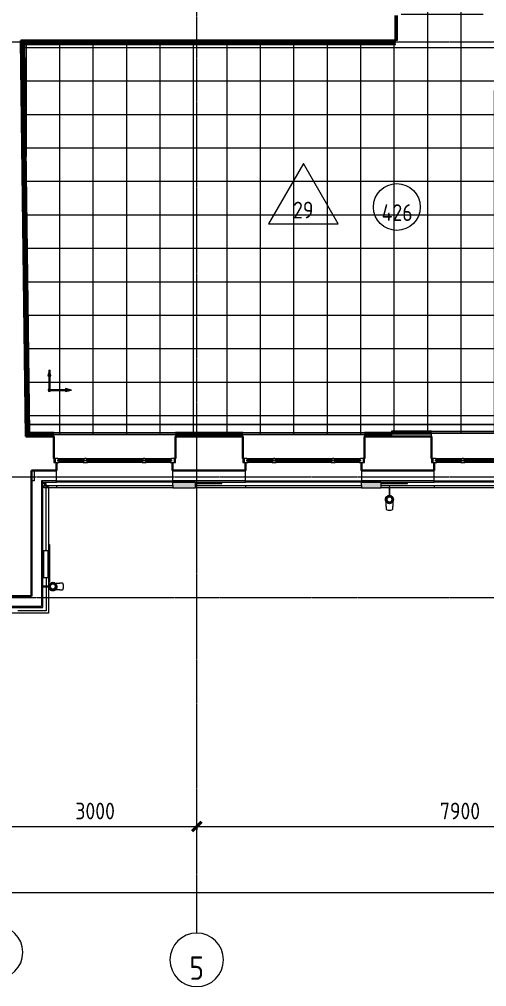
# Model space of a CAD drawing. Header units: millimetres. Extents: x -10915 to 62537, y -37640 to 44223.
# Drawn here: x 7497 to 14484, y -5823 to 8632 of the extents above; entities that cross this region are included whole.
import ezdxf

# ---------------------------------------------------------------- set-up
doc = ezdxf.new("R2010")
doc.units = ezdxf.units.MM
doc.linetypes.add('ADSK_Линия сетки', pattern=[25, 20, -2.5, 0, -2.5])
for name, color, linetype, lineweight in [('_ Окна', 7, 'Continuous', 9), ('Марки', 7, 'Continuous', 20), ('Марки помещений', 7, 'Continuous', 20), ('Обобщенные модели', 7, 'Continuous', 18), ('Ограждение', 7, 'Continuous', 9), ('Окна', 7, 'Continuous', 9), ('Оси', 7, 'Continuous', 9), ('Перекрытие', 7, 'Continuous', 18), ('Перекрытие штриховка', 7, 'Continuous', 18), ('Размеры', 7, 'Continuous', 9), ('Размеры-100', 7, 'Continuous', 9), ('Стены внутренние', 7, 'Continuous', 18), ('Стены наружные', 7, 'Continuous', 18), ('Стены несущие', 7, 'Continuous', 30), ('Стены отделка', 7, 'Continuous', 30), ('Стены штриховка', 7, 'Continuous', 9), ('Узлы', 7, 'Continuous', 18)]:
    doc.layers.add(name, color=color, linetype=linetype, lineweight=lineweight)
doc.layers.add('Линии', color=7, linetype='Continuous', lineweight=9, true_color=0x00a600)
doc.styles.add('GOST Common', font='GOST_Common.ttf', dxfattribs={"width": 0.9, "height": 350})
doc.styles.add('GOST Common_1', font='GOST_Common.ttf', dxfattribs={"width": 0.9, "height": 250})
doc.styles.add('GOST Common_2', font='GOST_Common.ttf', dxfattribs={"width": 0.9, "height": 250})
doc.dimstyles.new('ADSK_Основной_2_5_мм', dxfattribs={"dimscale": 304.8, "dimtxt": 251.428749, "dimasz": 0.463911, "dimexe": 0.492126, "dimexo": 0.492126, "dimgap": 0.098425, "dimtad": 1, "dimrnd": 0.01, "dimdsep": 46, "dimtxsty": 'GOST Common_1', "dimblk1": 'OBLIQUE', "dimblk2": 'OBLIQUE', "dimsah": 1, "dimcen": 0.09, "dimdle": 0.492126, "dimazin": 2, "dimtfac": 1, "dimtdec": 4, "dimtix": 1, "dimtmove": 0, "dimatfit": 3, "dimfxl": 1, "dimtvp": 1, "dimtolj": 1, "dimtzin": 0, "dimlwd": 20, "dimlwe": 20, "dimarcsym": 2})

# ---------------------------------------------------------------- blocks, each defined once
blk = doc.blocks.new('Водосток - Тип 1 _карниз больше 490мм_-5158564-План полов 4-го этажа')
at = {"layer": 'Обобщенные модели', "lineweight": 9}
h = blk.add_hatch(dxfattribs=at)
h.set_pattern_fill('FP_7', color=256, style=0, pattern_type=2)
h.set_pattern_definition([(135, (281.1, -7838.13), (-106.066, -106.066), [])])
h.paths.add_polyline_path([(174, 171), (164, 191), (147, 205), (125, 210), (103, 205), (86, 191), (76, 171), (77, 147), (86, 129), (103, 115), (125, 110), (147, 115), (164, 129), (174, 149)])
at = {"layer": 'Обобщенные модели'}
for p, q in [((75, 306), (75, 264)), ((175, 264), (175, 306)), ((120, 109), (120, 10)), ((130, 10), (130, 109))]:
    blk.add_line(p, q, dxfattribs=at)
at = {"layer": 'Обобщенные модели', "flags": 128}
for points in [[(75, 173), (75, 174), (75, 177), (75, 180), (75, 183), (75, 186), (75, 190), (75, 193), (75, 197), (75, 201), (75, 205), (75, 210), (75, 214), (75, 219), (75, 224), (75, 229), (75, 234), (75, 239), (75, 245), (75, 250), (75, 256), (75, 261), (75, 264)], [(175, 264), (175, 258), (175, 252), (175, 247), (175, 242), (175, 236), (175, 231), (175, 226), (175, 221), (175, 216), (175, 212), (175, 207), (175, 203), (175, 199), (175, 195), (175, 191), (175, 188), (175, 184), (175, 181), (175, 178), (175, 175), (175, 174)]]:
    blk.add_lwpolyline(points, dxfattribs=at)
at = {"layer": 'Обобщенные модели'}
for start, end in [(90, 270), (270, 90)]:
    blk.add_arc((125, 160), 52, start, end, dxfattribs=at)
at = {"layer": 'Обобщенные модели', "lineweight": 40}
for start, end in [(90, 270), (270, 90)]:
    blk.add_arc((125, 160), 50, start, end, dxfattribs=at)
at = {"layer": 'Обобщенные модели'}
for start_param, end_param in [(4.712389, 6.283185), (3.141593, 4.712389)]:
    blk.add_ellipse((125, 306), major_axis=(-50, 0), ratio=0.309017, start_param=start_param, end_param=end_param, dxfattribs=at)
blk = doc.blocks.new('окно трехпол с фрамугой - 1800 и 1820х2300_h___нов_ ок15-V21-План полов 4-го этажа')
at = {"layer": '_ Окна', "lineweight": 18}
for p, q in [((-830, 135), (-910, 135)), ((-910, 135), (-910, 75)), ((-910, 75), (-850, 75)), ((-850, 95), (-850, 115)), ((-850, 115), (-830, 115)), ((-850, 95), (-830, 95)), ((-830, 75), (-850, 75)), ((-830, 115), (-830, 135)), ((-830, 95), (-830, 75)), ((-410, 135), (-470, 135)), ((-470, 135), (-470, 115)), ((-470, 115), (-450, 115)), ((-470, 95), (-470, 75)), ((-450, 95), (-470, 95)), ((-450, 75), (-470, 75)), ((-450, 115), (-450, 95)), ((-450, 75), (-430, 75)), ((-430, 95), (-430, 115)), ((-430, 115), (-410, 115)), ((-430, 95), (-410, 95)), ((-410, 75), (-430, 75)), ((-410, 115), (-410, 135)), ((-410, 95), (-410, 75)), ((470, 135), (410, 135)), ((410, 135), (410, 115)), ((410, 115), (430, 115)), ((410, 95), (410, 75)), ((430, 95), (410, 95)), ((430, 75), (410, 75)), ((430, 115), (430, 95)), ((430, 75), (450, 75)), ((450, 95), (450, 115)), ((450, 115), (470, 115)), ((450, 95), (470, 95)), ((470, 75), (450, 75)), ((470, 115), (470, 135)), ((470, 95), (470, 75)), ((830, 135), (830, 115)), ((910, 135), (830, 135)), ((830, 115), (850, 115)), ((830, 95), (830, 75)), ((850, 95), (830, 95)), ((850, 75), (830, 75)), ((850, 115), (850, 95)), ((850, 75), (910, 75)), ((910, 75), (910, 135))]:
    blk.add_line(p, q, dxfattribs=at)
at = {"layer": '_ Окна'}
for p, q in [((-890, 75), (-890, 135)), ((-850, 95), (-450, 95)), ((-830, 115), (-470, 115)), ((-430, 95), (430, 95)), ((-410, 115), (410, 115)), ((450, 95), (850, 95)), ((470, 115), (830, 115)), ((890, 75), (890, 135))]:
    blk.add_line(p, q, dxfattribs=at)
at = {"layer": 'Окна'}
for p, q in [((-830, 135), (-470, 135)), ((-470, 75), (-830, 75)), ((-410, 135), (410, 135)), ((410, 75), (-410, 75)), ((470, 135), (830, 135)), ((830, 75), (470, 75))]:
    blk.add_line(p, q, dxfattribs=at)
blk = doc.blocks.new('окно трехпол с фрамугой - 1800 и 1820х2300_h___нов_ ок15-V22-План полов 4-го этажа')
at = {"layer": '_ Окна', "lineweight": 18}
for p, q in [((-830, 135), (-910, 135)), ((-910, 135), (-910, 75)), ((-910, 75), (-850, 75)), ((-850, 95), (-850, 115)), ((-850, 115), (-830, 115)), ((-850, 95), (-830, 95)), ((-830, 75), (-850, 75)), ((-830, 115), (-830, 135)), ((-830, 95), (-830, 75)), ((-410, 135), (-470, 135)), ((-470, 135), (-470, 115)), ((-470, 115), (-450, 115)), ((-470, 95), (-470, 75)), ((-450, 95), (-470, 95)), ((-450, 75), (-470, 75)), ((-450, 115), (-450, 95)), ((-450, 75), (-430, 75)), ((-430, 95), (-430, 115)), ((-430, 115), (-410, 115)), ((-430, 95), (-410, 95)), ((-410, 75), (-430, 75)), ((-410, 115), (-410, 135)), ((-410, 95), (-410, 75)), ((470, 135), (410, 135)), ((410, 135), (410, 115)), ((410, 115), (430, 115)), ((410, 95), (410, 75)), ((430, 95), (410, 95)), ((430, 75), (410, 75)), ((430, 115), (430, 95)), ((430, 75), (450, 75)), ((450, 95), (450, 115)), ((450, 115), (470, 115)), ((450, 95), (470, 95)), ((470, 75), (450, 75)), ((470, 115), (470, 135)), ((470, 95), (470, 75)), ((830, 135), (830, 115)), ((910, 135), (830, 135)), ((830, 115), (850, 115)), ((830, 95), (830, 75)), ((850, 95), (830, 95)), ((850, 75), (830, 75)), ((850, 115), (850, 95)), ((850, 75), (910, 75)), ((910, 75), (910, 135))]:
    blk.add_line(p, q, dxfattribs=at)
at = {"layer": '_ Окна'}
for p, q in [((-890, 75), (-890, 135)), ((-850, 95), (-450, 95)), ((-830, 115), (-470, 115)), ((-430, 95), (430, 95)), ((-410, 115), (410, 115)), ((450, 95), (850, 95)), ((470, 115), (830, 115)), ((890, 75), (890, 135))]:
    blk.add_line(p, q, dxfattribs=at)
at = {"layer": 'Окна'}
for p, q in [((-830, 135), (-470, 135)), ((-470, 75), (-830, 75)), ((-410, 135), (410, 135)), ((410, 75), (-410, 75)), ((470, 135), (830, 135)), ((830, 75), (470, 75))]:
    blk.add_line(p, q, dxfattribs=at)
blk = doc.blocks.new('окно трехпол с фрамугой - 1800 и 1820х2300_h___нов_ ок15-V23-План полов 4-го этажа')
at = {"layer": '_ Окна', "lineweight": 18}
for p, q in [((-830, 135), (-910, 135)), ((-910, 135), (-910, 75)), ((-910, 75), (-850, 75)), ((-850, 95), (-850, 115)), ((-850, 115), (-830, 115)), ((-850, 95), (-830, 95)), ((-830, 75), (-850, 75)), ((-830, 115), (-830, 135)), ((-830, 95), (-830, 75)), ((-410, 135), (-470, 135)), ((-470, 135), (-470, 115)), ((-470, 115), (-450, 115)), ((-470, 95), (-470, 75)), ((-450, 95), (-470, 95)), ((-450, 75), (-470, 75)), ((-450, 115), (-450, 95)), ((-450, 75), (-430, 75)), ((-430, 95), (-430, 115)), ((-430, 115), (-410, 115)), ((-430, 95), (-410, 95)), ((-410, 75), (-430, 75)), ((-410, 115), (-410, 135)), ((-410, 95), (-410, 75)), ((470, 135), (410, 135)), ((410, 135), (410, 115)), ((410, 115), (430, 115)), ((410, 95), (410, 75)), ((430, 95), (410, 95)), ((430, 75), (410, 75)), ((430, 115), (430, 95)), ((430, 75), (450, 75)), ((450, 95), (450, 115)), ((450, 115), (470, 115)), ((450, 95), (470, 95)), ((470, 75), (450, 75)), ((470, 115), (470, 135)), ((470, 95), (470, 75)), ((830, 135), (830, 115)), ((910, 135), (830, 135)), ((830, 115), (850, 115)), ((830, 95), (830, 75)), ((850, 95), (830, 95)), ((850, 75), (830, 75)), ((850, 115), (850, 95)), ((850, 75), (910, 75)), ((910, 75), (910, 135))]:
    blk.add_line(p, q, dxfattribs=at)
at = {"layer": '_ Окна'}
for p, q in [((-890, 75), (-890, 135)), ((-850, 95), (-450, 95)), ((-830, 115), (-470, 115)), ((-430, 95), (430, 95)), ((-410, 115), (410, 115)), ((450, 95), (850, 95)), ((470, 115), (830, 115)), ((890, 75), (890, 135))]:
    blk.add_line(p, q, dxfattribs=at)
at = {"layer": 'Окна'}
for p, q in [((-830, 135), (-470, 135)), ((-470, 75), (-830, 75)), ((-410, 135), (410, 135)), ((410, 75), (-410, 75)), ((470, 135), (830, 135)), ((830, 75), (470, 75))]:
    blk.add_line(p, q, dxfattribs=at)
blk = doc.blocks.new('Водосток - Тип 1 _карниз больше 490мм_-V33-План полов 4-го этажа')
at = {"layer": 'Обобщенные модели'}
for p, q in [((75, 306), (75, 264)), ((175, 264), (175, 306)), ((120, 109), (120, -30)), ((130, -30), (130, 109)), ((120, -30), (130, -30))]:
    blk.add_line(p, q, dxfattribs=at)
at = {"layer": 'Обобщенные модели', "flags": 128}
for points in [[(75, 173), (75, 174), (75, 177), (75, 180), (75, 183), (75, 186), (75, 190), (75, 193), (75, 197), (75, 201), (75, 205), (75, 210), (75, 214), (75, 219), (75, 224), (75, 229), (75, 234), (75, 239), (75, 245), (75, 250), (75, 256), (75, 261), (75, 264)], [(175, 264), (175, 258), (175, 252), (175, 247), (175, 242), (175, 236), (175, 231), (175, 226), (175, 221), (175, 216), (175, 212), (175, 207), (175, 203), (175, 199), (175, 195), (175, 191), (175, 188), (175, 184), (175, 181), (175, 178), (175, 175), (175, 173)]]:
    blk.add_lwpolyline(points, dxfattribs=at)
at = {"layer": 'Обобщенные модели'}
for start, end in [(90, 270), (270, 90)]:
    blk.add_arc((125, 160), 52, start, end, dxfattribs=at)
at = {"layer": 'Обобщенные модели', "lineweight": 40}
for start, end in [(90, 270), (270, 90)]:
    blk.add_arc((125, 160), 50, start, end, dxfattribs=at)
at = {"layer": 'Обобщенные модели'}
for start_param, end_param in [(4.712389, 6.283185), (3.141593, 4.712389)]:
    blk.add_ellipse((125, 306), major_axis=(-50, 0), ratio=0.309017, start_param=start_param, end_param=end_param, dxfattribs=at)
blk = doc.blocks.new('Ограждение - Ограждение-5156030-План полов 4-го этажа')
at = {"layer": 'Ограждение', "true_color": 0x373f43}
blk.add_hatch(color=149, dxfattribs=at).paths.add_polyline_path([(10125, 1625), (10125, 1717), (9790, 1717), (9790, 1625)])
at = {"layer": 'Ограждение'}
for p, q in [((9790, 1717), (9790, 1718)), ((9790, 1668), (9790, 1717)), ((10125, 1717), (9790, 1717)), ((9790, 1625), (9790, 1633)), ((10125, 1625), (9790, 1625)), ((10125, 1698), (10125, 1625))]:
    blk.add_line(p, q, dxfattribs=at)
blk = doc.blocks.new('Ограждение - Ограждение-5156038-План полов 4-го этажа')
at = {"layer": 'Ограждение', "true_color": 0x373f43}
blk.add_hatch(color=149, dxfattribs=at).paths.add_polyline_path([(12903, 1625), (12903, 1717), (12614, 1717), (12614, 1625), (12865, 1625)])
at = {"layer": 'Ограждение'}
for p, q in [((12614, 1717), (12614, 1718)), ((12614, 1668), (12614, 1717)), ((12903, 1717), (12614, 1717)), ((12614, 1625), (12614, 1633)), ((12903, 1625), (12614, 1625)), ((12903, 1698), (12903, 1625))]:
    blk.add_line(p, q, dxfattribs=at)
blk = doc.blocks.new('Ось сетки - Круг_Ø8 мм-8258-План полов 4-го этажа')
at = {"layer": 'Оси', "lineweight": 20}
for start, end in [(360, 180), (180, 360)]:
    blk.add_arc((0, 0), 4, start, end, dxfattribs=at)
blk = doc.blocks.new('DIMBLOCK4-План полов 4-го этажа')
at = {"layer": 'Размеры-100', "lineweight": 20, "transparency": 16777216}
for p, q in [((7150, -3430), (7150, -3280)), ((10150, -3430), (10150, -3280)), ((7150, -3430), (10150, -3430)), ((7150, -3430), (7150, -3480)), ((10150, -3430), (10150, -3480))]:
    blk.add_line(p, q, dxfattribs=at)
at = {"layer": 'Размеры-100', "lineweight": 40, "transparency": 16777216}
for p, q in [((7150, -3430), (7079, -3501)), ((7150, -3430), (7220, -3359)), ((10150, -3430), (10079, -3501)), ((10150, -3430), (10220, -3359))]:
    blk.add_line(p, q, dxfattribs=at)
at = {"layer": 'Размеры-100', "color": 0, "lineweight": 20, "transparency": 16777216, "insert": (8334, -3073), "char_height": 250, "width": 756.84, "attachment_point": 1, "line_spacing_factor": 1.022761, "style": 'GOST Common_1'}
blk.add_mtext('3000', dxfattribs=at)
blk = doc.blocks.new('_Oblique')
at = {"color": 0, "linetype": 'ByBlock', "lineweight": -2}
blk.add_line((-0.5, -0.5), (0.5, 0.5), dxfattribs=at)
blk = doc.blocks.new('DIMBLOCK5-План полов 4-го этажа')
at = {"layer": 'Размеры-100', "lineweight": 20, "transparency": 16777216}
for p, q in [((10150, -3430), (10150, -3280)), ((18050, -3430), (18050, -3280)), ((10150, -3430), (18050, -3430)), ((10150, -3430), (10150, -3480)), ((18050, -3430), (18050, -3480))]:
    blk.add_line(p, q, dxfattribs=at)
at = {"layer": 'Размеры-100', "lineweight": 40, "transparency": 16777216}
for p, q in [((10150, -3430), (10079, -3501)), ((10150, -3430), (10220, -3359)), ((18050, -3430), (17979, -3501)), ((18050, -3430), (18120, -3359))]:
    blk.add_line(p, q, dxfattribs=at)
at = {"layer": 'Размеры-100', "color": 0, "lineweight": 20, "transparency": 16777216, "insert": (13784, -3073), "char_height": 250, "width": 756.84, "attachment_point": 1, "line_spacing_factor": 1.022761, "style": 'GOST Common_1'}
blk.add_mtext('7900', dxfattribs=at)
blk = doc.blocks.new('DIMBLOCK12-План полов 4-го этажа')
at = {"layer": 'Размеры-100', "lineweight": 20, "transparency": 16777216}
for p, q in [((-6500, -4415), (-6500, -4265)), ((55350, -4415), (55350, -4265)), ((-6650, -4415), (55500, -4415)), ((-6500, -4415), (-6500, -4465)), ((55350, -4415), (55350, -4465))]:
    blk.add_line(p, q, dxfattribs=at)
at = {"layer": 'Размеры-100', "lineweight": 40, "transparency": 16777216}
for p, q in [((-6500, -4415), (-6571, -4485)), ((-6500, -4415), (-6430, -4344)), ((55350, -4415), (55279, -4485)), ((55350, -4415), (55420, -4344))]:
    blk.add_line(p, q, dxfattribs=at)
at = {"layer": 'Размеры-100', "color": 0, "lineweight": 20, "transparency": 16777216, "insert": (24054, -4058), "char_height": 250, "width": 889.8, "attachment_point": 1, "line_spacing_factor": 1.022761, "style": 'GOST Common_1'}
blk.add_mtext('61850', dxfattribs=at)
blk = doc.blocks.new('ADSK_Марка_Помещение_ОдноЗначение - Номер-159740-План полов 4-го этажа')
at = {"layer": 'Марки помещений'}
blk.add_circle((0, 0), 3.5, dxfattribs=at)
blk = doc.blocks.new('ADSK_Марка_ПерекрытиеПол - Экземпляр_Отделка пола-158379-План полов 4-го этажа')
at = {"layer": 'Марки', "color": 1, "true_color": 0xff0000}
for p, q in [((0, 9), (-5.2, 0)), ((5.2, 0), (0, 9)), ((-5.2, 0), (5.2, 0))]:
    blk.add_line(p, q, dxfattribs=at)

msp = doc.modelspace()

# ---------------------------------------------------------------- hatches: boundary and pattern name
at = {"layer": 'Перекрытие штриховка', "lineweight": 9, "true_color": 0x787878}
h = msp.add_hatch(dxfattribs=at)
h.set_pattern_fill('FP_48', color=8, style=0, pattern_type=2)
h.set_pattern_definition([(0, (37102.2, 62711.3), (0, 500), []), (90, (37102.2, 62711.3), (-500, 3e-14), [])])
h.paths.add_polyline_path([(7596.832, 2398.232), (7597.132, 2398.552), (7596.66, 2411.525)])
h.paths.add_polyline_path([(7626.445, 2428.232), (7628.446, 2428.232), (7628.42, 2430.232), (7626.575, 2428.363)])
h.paths.add_polyline_path([(12865.429, 2430.232), (13060, 2430.232), (13060, 2448.232), (7656.188, 2448.232), (7656.578, 2430.232), (12659.01, 2430.232)])
h.paths.add_polyline_path([(7646.421, 2430.232), (7644.58, 2572.073), (7626.579, 2572.073), (7628.446, 2430.232)])
h.paths.add_polyline_path([(15905.313, 2450.232), (15905.309, 2468.232), (13060, 2468.232), (13060, 2478.232), (15877.313, 2478.232), (15877.313, 2572.073), (7654.581, 2572.073), (7656.188, 2458.232), (13060, 2458.232), (13060, 2450.232), (15905.302, 2450.232)])
h.paths.add_polyline_path([(15907.313, 2448.232), (15905.313, 2450.232), (15905.313, 2448.232)])
h.paths.add_polyline_path([(15901.882, 2478.232), (15905.313, 2478.232), (15905.313, 7568.238), (15887.313, 7568.238), (15887.313, 2584.073), (15894.7, 2584.073), (15894.7, 2572.073), (15887.313, 2572.073), (15887.313, 2478.232), (15894.7, 2478.232)])
h.paths.add_polyline_path([(15861.051, 2584.073), (15877.313, 2584.073), (15877.313, 7568.238), (14593.313, 7568.238), (14593.313, 8258.238), (14519.116, 8258.238), (14519.116, 8268.238), (14593.313, 8268.238), (14593.313, 8286.238), (14519.116, 8286.238), (14519.116, 8688.238), (14424.116, 8688.238), (14424.116, 8697.238), (14434.116, 8697.238), (14434.116, 8749.238), (14449.116, 8749.238), (14449.116, 8758.238), (14433.153, 8757.251), (14431.822, 8754.944), (14426.116, 8758.238), (14421.529, 8757.117), (14397.161, 8714.911), (14388.501, 8719.911), (14384.001, 8712.116), (14304.116, 8758.238), (13334.116, 8758.238), (13254.23, 8712.116), (13249.73, 8719.911), (13240.508, 8715.885), (13215.07, 8758.238), (13212.116, 8758.238), (13206.41, 8754.944), (13204.116, 8758.238), (13189.116, 8758.238), (13189.116, 8749.238), (13204.116, 8749.238), (13204.116, 8697.238), (13214.116, 8697.238), (13214.116, 8688.238), (13145, 8688.238), (13145, 8318.238), (13119.116, 8318.238), (13119.116, 8286.238), (7580.42, 8286.238), (7580.784, 8268.238), (13119.116, 8268.238), (13119.116, 8258.238), (7580.784, 8258.238), (7654.425, 2584.073), (15669.873, 2584.073)])
h.paths.add_polyline_path([(7644.425, 2584.073), (7570.394, 8286.238), (7552.418, 8286.238), (7626.445, 2584.073), (7628.42, 2584.073)])
h.paths.add_polyline_path([(14922.381, 7578.238), (15877.313, 7578.238), (15877.313, 7596.238), (14623.313, 7596.238), (14623.313, 7598.238), (14621.313, 7598.241), (14621.313, 8258.238), (14603.313, 8258.238), (14603.313, 7578.238), (14633.313, 7578.238)])
h.paths.add_polyline_path([(15905.313, 7578.238), (15905.313, 7596.238), (15887.313, 7596.238), (15887.313, 7578.238)])
h.paths.add_polyline_path([(15907.313, 7596.238), (15906.599, 7597.524), (15905.313, 7596.238)])
h.paths.add_polyline_path([(14621.313, 8268.238), (14621.313, 8286.238), (14603.313, 8286.238), (14603.313, 8268.238)])
h.paths.add_polyline_path([(7552.418, 8286.238), (7552.262, 8288.238), (7550.392, 8288.238), (7552.392, 8286.264)])
at = {"layer": 'Узлы', "true_color": 0xff0000}
for points in [[(7951.412, 3306.07), (7969.861, 3306.07), (7946.236, 3394.24), (7924.252, 3306.07), (7941.059, 3306.07)], [(7946.236, 3071.419), (7951.412, 3072.1), (7956.236, 3074.098), (7960.378, 3077.277), (7963.556, 3081.419), (7965.554, 3086.242), (7966.236, 3091.419), (7965.554, 3096.595), (7963.556, 3101.419), (7960.378, 3105.561), (7956.236, 3108.739), (7951.412, 3110.737), (7946.236, 3111.419), (7941.059, 3110.737), (7936.236, 3108.739), (7932.094, 3105.561), (7928.915, 3101.419), (7926.917, 3096.595), (7926.236, 3091.419), (7926.917, 3086.242), (7928.915, 3081.419), (7932.094, 3077.277), (7936.236, 3074.098), (7941.059, 3072.1)], [(8188.28, 3069.033), (8276.451, 3092.658), (8188.28, 3114.641), (8188.28, 3072.1)]]:
    msp.add_hatch(color=1, dxfattribs=at).paths.add_polyline_path(points)

# ---------------------------------------------------------------- linework, layer by layer
at = {"layer": 'Линии', "color": 1, "lineweight": 18, "true_color": 0xff0000}
for p, q in [((7946.236, 3394.24), (7924.252, 3306.07)), ((7969.861, 3306.07), (7946.236, 3394.24)), ((7924.252, 3306.07), (7969.861, 3306.07)), ((8276.451, 3092.658), (8188.28, 3114.641)), ((8188.28, 3114.641), (8188.28, 3069.033)), ((8188.28, 3069.033), (8276.451, 3092.658))]:
    msp.add_line(p, q, dxfattribs=at)
at = {"layer": 'Линии', "color": 1, "lineweight": 30, "true_color": 0xff0000}
for q in [(7946.236, 3391.419), (8246.236, 3091.419)]:
    msp.add_line((7946.236, 3091.419), q, dxfattribs=at)
at = {"layer": 'Линии', "color": 1, "lineweight": 18, "true_color": 0xff0000}
for start, end in [(0, 180), (180, 0)]:
    msp.add_arc((7946.236, 3091.419), 20, start, end, dxfattribs=at)
at = {"layer": 'Оси', "linetype": 'ADSK_Линия сетки'}
for p, q in [((10149.565, -5022.585), (10149.565, 21308.456)), ((-10114.729, 8295), (56004.853, 8295)), ((-10114.729, 1795), (50470.443, 1795)), ((-10114.729, -5), (50470.443, -5))]:
    msp.add_line(p, q, dxfattribs=at)
at = {"layer": 'Перекрытие'}
for p, q in [((13145, 8688.238), (13145, 8318.238)), ((13145, 8347.642), (13119.116, 8347.642)), ((13145, 8318.238), (13119.116, 8318.238))]:
    msp.add_line(p, q, dxfattribs=at)
at = {"layer": 'Стены внутренние'}
for p, q in [((7626.423, 2584.073), (7644.425, 2584.073)), ((7644.58, 2572.073), (7626.579, 2572.073)), ((7654.425, 2584.073), (15877.313, 2584.073)), ((15877.313, 2572.073), (7654.581, 2572.073)), ((8014.013, 2458.232), (9834.013, 2458.232)), ((10839.01, 2458.232), (12659.01, 2458.232)), ((13659.007, 2478.232), (15479.007, 2478.232)), ((15479.007, 2468.232), (13659.007, 2468.232)), ((9834.013, 2448.232), (8014.013, 2448.232)), ((12659.01, 2448.232), (10839.01, 2448.232))]:
    msp.add_line(p, q, dxfattribs=at)
at = {"layer": 'Стены наружные'}
for p, q in [((8014.013, 2430.232), (9834.013, 2430.232)), ((10839.01, 2430.232), (12659.01, 2430.232)), ((13659.007, 2450.232), (15479.007, 2450.232)), ((8054.013, 1738.232), (9789.013, 1738.232)), ((10879.01, 1738.232), (12614.01, 1738.232)), ((13699.007, 1738.232), (15434.007, 1738.232)), ((7898.134, 1698.232), (7848.134, 1698.232)), ((7868.241, 1668.232), (9790, 1668.232)), ((7868.241, 1633.232), (7868.241, 1668.232)), ((9790, 1633.232), (7868.241, 1633.232)), ((7871.873, 1718.232), (7871.873, 1668.232)), ((7898.134, 691.288), (7898.134, 1698.232)), ((7933.134, 1648.377), (7898.134, 1648.377)), ((7933.134, 1648.377), (7933.134, 161.585)), ((9789.013, 1718.232), (8054.013, 1718.232)), ((8054.013, 1668.232), (8054.013, 1633.232)), ((9790, 1668.232), (9790, 1633.232)), ((10125, 1668.232), (12614.01, 1668.232)), ((12614.01, 1633.232), (10125, 1633.232)), ((12614.01, 1718.232), (10879.01, 1718.232)), ((10879.01, 1668.232), (10879.01, 1633.232)), ((12614.01, 1668.232), (12614.01, 1633.232)), ((12902.5, 1668.232), (15434.007, 1668.232)), ((13024.731, 1633.232), (12902.5, 1633.232)), ((15434.007, 1633.232), (13034.39, 1633.232)), ((15434.007, 1718.232), (13699.007, 1718.232)), ((13699.007, 1668.232), (13699.007, 1633.232)), ((7933.134, 783.133), (7948.134, 783.133)), ((7948.134, 783.133), (7948.134, 222.429)), ((7898.134, 291.278), (7898.134, 160.749)), ((7898.134, 151.447), (7898.134, -208.902)), ((7933.134, 222.429), (7948.134, 222.429)), ((7933.134, 151.322), (7933.134, -243.902)), ((7933.134, -243.902), (-591.939, -243.902)), ((7898.134, -208.902), (7474.646, -208.902))]:
    msp.add_line(p, q, dxfattribs=at)
at = {"layer": 'Стены несущие'}
for p, q in [((13119.116, 8318.238), (13119.116, 8688.238)), ((13119.116, 8318.238), (7520, 8318.238)), ((7596.832, 2398.232), (7520, 8318.238)), ((7596.832, 2398.232), (8014.013, 2398.232)), ((8014.013, 2068.232), (8014.013, 2398.232)), ((10839.01, 2398.232), (9834.013, 2398.232)), ((9834.013, 2398.232), (9834.013, 2068.232)), ((10839.01, 2068.232), (10839.01, 2398.232)), ((12659.01, 2398.232), (12659.01, 2068.232)), ((12659.01, 2398.232), (13659.007, 2398.232)), ((13659.007, 2068.232), (13659.007, 2398.232)), ((7678.134, 11.098), (7678.134, 1888.232)), ((8054.013, 1888.232), (7678.134, 1888.232)), ((8054.013, 1888.232), (8054.013, 2008.232)), ((9789.013, 2008.232), (9789.013, 1888.232)), ((9789.013, 1888.232), (10879.01, 1888.232)), ((10879.01, 1888.232), (10879.01, 2008.232)), ((12614.01, 2008.232), (12614.01, 1888.232)), ((13699.007, 1888.232), (12614.01, 1888.232)), ((13699.007, 1888.232), (13699.007, 2008.232)), ((-338.149, 11.098), (7678.134, 11.098))]:
    msp.add_line(p, q, dxfattribs=at)
at = {"layer": 'Стены отделка', "lineweight": 9}
for p, q in [((7539.998, 8318.498), (7520, 8318.238)), ((7539.998, 8318.498), (7616.574, 2418.232)), ((7540, 8318.238), (7540, 8298.238)), ((7540, 8298.238), (7550.262, 8298.238)), ((7628.42, 2430.232), (7552.418, 8286.238)), ((7552.418, 8286.238), (7570.42, 8286.238)), ((7570.42, 8286.238), (7646.421, 2430.232)), ((7580.42, 8286.238), (13119.116, 8286.238)), ((7580.654, 8268.238), (7580.42, 8286.238)), ((13119.116, 8268.238), (7580.654, 8268.238)), ((7656.059, 2458.232), (7580.784, 8258.238)), ((7580.784, 8258.238), (13119.116, 8258.238)), ((9744, 8298.238), (8344, 8298.238)), ((13119.116, 8286.238), (13119.116, 8318.238)), ((13119.116, 8258.238), (13119.116, 8268.238)), ((8014.013, 2458.232), (7656.059, 2458.232)), ((8014.013, 2448.232), (8014.013, 2458.232)), ((10839.01, 2458.232), (9834.013, 2458.232)), ((9834.013, 2458.232), (9834.013, 2448.232)), ((10839.01, 2448.232), (10839.01, 2458.232)), ((13060, 2458.232), (12659.01, 2458.232)), ((12659.01, 2458.232), (12659.01, 2448.232)), ((13659.007, 2478.232), (13060, 2478.232)), ((13060, 2478.232), (13060, 2468.232)), ((13060, 2468.232), (13659.007, 2468.232)), ((13060, 2450.232), (13060, 2458.232)), ((13659.007, 2468.232), (13659.007, 2478.232)), ((7596.573, 2418.232), (7597.132, 2418.232)), ((7597.132, 2418.232), (7597.132, 2398.232)), ((7616.574, 2418.232), (7628.575, 2418.232)), ((7646.421, 2430.232), (7628.42, 2430.232)), ((7656.422, 2430.232), (7656.188, 2448.232)), ((7656.188, 2448.232), (8014.013, 2448.232)), ((8014.013, 2430.232), (7656.422, 2430.232)), ((8014.013, 2398.232), (8014.013, 2430.232)), ((9834.013, 2448.232), (10839.01, 2448.232)), ((9834.013, 2430.232), (9834.013, 2398.232)), ((10839.01, 2430.232), (9834.013, 2430.232)), ((9834.013, 2418.232), (9845.586, 2418.232)), ((10805.59, 2418.232), (10839.01, 2418.232)), ((10839.01, 2398.232), (10839.01, 2430.232)), ((12659.01, 2448.232), (13060, 2448.232)), ((12659.01, 2430.232), (12659.01, 2398.232)), ((13060, 2430.232), (12659.01, 2430.232)), ((13659.007, 2450.232), (13060, 2450.232)), ((13060, 2448.232), (13060, 2398.232)), ((13630.585, 2438.232), (13659.007, 2438.232)), ((13659.007, 2398.232), (13659.007, 2450.232)), ((7720.554, 1888.232), (7720.554, 1738.232)), ((8054.013, 1718.232), (8054.013, 1888.232)), ((9789.013, 1888.232), (9789.013, 1718.232)), ((10879.01, 1718.232), (10879.01, 1888.232)), ((12614.01, 1888.232), (12614.01, 1718.232)), ((13699.007, 1718.232), (13699.007, 1888.232)), ((7720.554, 1738.232), (7678.134, 1738.232)), ((8054.013, 1738.232), (7828.134, 1738.232)), ((7828.134, 1738.232), (7828.134, -138.902)), ((10879.01, 1738.232), (9789.013, 1738.232)), ((13699.007, 1738.232), (12614.01, 1738.232)), ((7848.134, 1718.232), (8054.013, 1718.232)), ((7848.134, -158.902), (7848.134, 1718.232)), ((9789.013, 1718.232), (10879.01, 1718.232)), ((10125, 1718.232), (10125, 1698.232)), ((10125, 1698.232), (10525, 1698.232)), ((10525, 1698.232), (10525, 1718.232)), ((12614.01, 1718.232), (13699.007, 1718.232)), ((12902.5, 1718.232), (12902.5, 1698.232)), ((12902.5, 1698.232), (13302.5, 1698.232)), ((13302.5, 1698.232), (13302.5, 1718.232)), ((7859.43, 691.559), (7856.629, 291.569)), ((7929.428, 691.069), (7859.43, 691.559)), ((7926.627, 291.079), (7929.428, 691.069)), ((7856.629, 291.569), (7926.627, 291.079)), ((-487.438, -138.902), (7828.134, -138.902)), ((-507.343, -158.902), (7848.134, -158.902))]:
    msp.add_line(p, q, dxfattribs=at)
at = {"layer": 'Стены штриховка'}
for p, q in [((8344, 8298.238), (7550.262, 8298.238)), ((7626.445, 2428.232), (7550.392, 8288.238)), ((7550.392, 8288.238), (7570.394, 8288.238)), ((7570.42, 8286.238), (7570.264, 8298.238)), ((7580.42, 8286.238), (7580.265, 8298.238)), ((7580.394, 8288.238), (13119.116, 8288.238)), ((9744, 8298.238), (9744, 8298.238)), ((13119.116, 8298.238), (9744, 8298.238)), ((7646.447, 2428.232), (7626.445, 2428.232)), ((7628.575, 2418.232), (8014.013, 2418.232)), ((7628.575, 2418.232), (7646.577, 2418.232)), ((7646.421, 2430.232), (7646.577, 2418.232)), ((7656.422, 2430.232), (7656.578, 2418.232)), ((8014.013, 2428.232), (7656.448, 2428.232)), ((10839.01, 2428.232), (9834.013, 2428.232)), ((9845.586, 2418.232), (10805.59, 2418.232)), ((13060, 2428.232), (12659.01, 2428.232)), ((13060, 2418.232), (12659.01, 2418.232)), ((13060, 2450.232), (13060, 2448.232)), ((13659.007, 2448.232), (13060, 2448.232)), ((13060, 2438.232), (13630.585, 2438.232)), ((7848.134, 1718.232), (7828.134, 1718.232))]:
    msp.add_line(p, q, dxfattribs=at)

# ---------------------------------------------------------------- block references
at = {"layer": 'Марки', "color": 1, "true_color": 0xff0000, "xscale": 99.99999999999993, "yscale": 99.99999999999993, "zscale": 99.99999999999993}
msp.add_blockref('ADSK_Марка_ПерекрытиеПол - Экземпляр_Отделка пола-158379-План полов 4-го этажа', (11743.657, 5578.235), dxfattribs=at)
at = {"layer": 'Марки помещений', "xscale": 99.99999999999993, "yscale": 99.99999999999993, "zscale": 99.99999999999993}
msp.add_blockref('ADSK_Марка_Помещение_ОдноЗначение - Номер-159740-План полов 4-го этажа', (13140.483, 5827.58), dxfattribs=at)
at = {"layer": 'Обобщенные модели'}
for name, p, rotation in [('Водосток - Тип 1 _карниз больше 490мм_-V33-План полов 4-го этажа', (13154.561, 1618.232), 180), ('Водосток - Тип 1 _карниз больше 490мм_-5158564-План полов 4-го этажа', (7838.134, 281.098), 269.9999999999999)]:
    msp.add_blockref(name, p, dxfattribs=dict(at, rotation=rotation))
at = {"layer": 'Ограждение'}
for name in ['Ограждение - Ограждение-5156030-План полов 4-го этажа', 'Ограждение - Ограждение-5156038-План полов 4-го этажа']:
    msp.add_blockref(name, (0, 0), dxfattribs=at)
at = {"layer": 'Окна', "rotation": 180}
for name, p in [('окно трехпол с фрамугой - 1800 и 1820х2300_h___нов_ ок15-V23-План полов 4-го этажа', (8924.013, 2143.232)), ('окно трехпол с фрамугой - 1800 и 1820х2300_h___нов_ ок15-V22-План полов 4-го этажа', (11749.01, 2143.232)), ('окно трехпол с фрамугой - 1800 и 1820х2300_h___нов_ ок15-V21-План полов 4-го этажа', (14569.007, 2143.232))]:
    msp.add_blockref(name, p, dxfattribs=at)
at = {"layer": 'Оси', "lineweight": 20, "xscale": 99.99999999999993, "yscale": 99.99999999999993, "zscale": 99.99999999999993}
for p in [(7149.565, -5309.651), (10149.565, -5422.585)]:
    msp.add_blockref('Ось сетки - Круг_Ø8 мм-8258-План полов 4-го этажа', p, dxfattribs=at)

# ---------------------------------------------------------------- texts
at = {"layer": 'Марки', "color": 1, "lineweight": 9, "true_color": 0xff0000, "insert": (11742.625, 5782.66), "char_height": 250, "width": 327.6, "attachment_point": 5, "line_spacing_factor": 1.022766, "style": 'GOST Common_2'}
msp.add_mtext('\\pxqc,t1.44,2.88,4.32,5.76,7.2,8.64,10.08,11.52,12.96,14.4,15.84,17.28,18.72,20.16,21.6,23.04,24.48,25.92,27.36,28.8,30.24,31.68,33.12,34.56,36,37.44,38.88,40.32,41.76,43.2,44.64,46.08;{29}', dxfattribs=at)
at = {"layer": 'Марки помещений', "lineweight": 9, "insert": (13145.876, 5743.998), "char_height": 250, "width": 505.8, "attachment_point": 5, "line_spacing_factor": 1.022766, "style": 'GOST Common_2'}
msp.add_mtext('\\pxqc,t1.8,3.6,5.4,7.2,9,10.8,12.6,14.4,16.2,18,19.8,21.6,23.4,25.2,27,28.8,30.6,32.4,34.2,36,37.8,39.6,41.4,43.2,45,46.8,48.6,50.4,52.2,54,55.8,57.6;{426}', dxfattribs=at)
at = {"layer": 'Оси', "insert": (10148.735, -5545.49), "char_height": 350, "width": 232.2, "attachment_point": 5, "line_spacing_factor": 1.022766, "style": 'GOST Common'}
msp.add_mtext('\\pxqc,t0.25714,0.51429,0.77143,1.02857,1.28571,1.54286,1.8,2.05714,2.31429,2.57143,2.82857,3.08571,3.34286,3.6,3.85714,4.11429,4.37143,4.62857,4.88571,5.14286,5.4,5.65714,5.91429,6.17143,6.42857,6.68571,6.94286,7.2,7.45714,7.71429,7.97143,8.22857;{5}', dxfattribs=at)

# ---------------------------------------------------------------- dimensions: what is measured, and where the dimension line sits
at = {"layer": 'Размеры', "lineweight": 20}
for base, p1, p2, override, picture, middle in [((10149.565, -3430.171), (7149.565, -3330.186), (10149.565, -3330.186), {"dimpost": '<>', "dimfxl": 3000}, 'DIMBLOCK4-План полов 4-го этажа', (8649.565, -3275.171)), ((18049.565, -3430.171), (10149.565, -3330.186), (18049.565, -3330.186), {"dimpost": '<>', "dimfxl": 7900}, 'DIMBLOCK5-План полов 4-го этажа', (14099.565, -3275.171)), ((55349.565, -4414.564), (-6500.435, -4314.579), (55349.565, -4314.579), {"dimpost": '<>', "dimfxl": 61850}, 'DIMBLOCK12-План полов 4-го этажа', (24424.565, -4259.564))]:
    dim = msp.add_linear_dim(base=base, p1=p1, p2=p2, dimstyle='ADSK_Основной_2_5_мм', override=override, dxfattribs=at)
    dim.commit()
    dim.dimension.update_dxf_attribs({"geometry": picture, "text_midpoint": middle})

doc.saveas('drawing.dxf')
